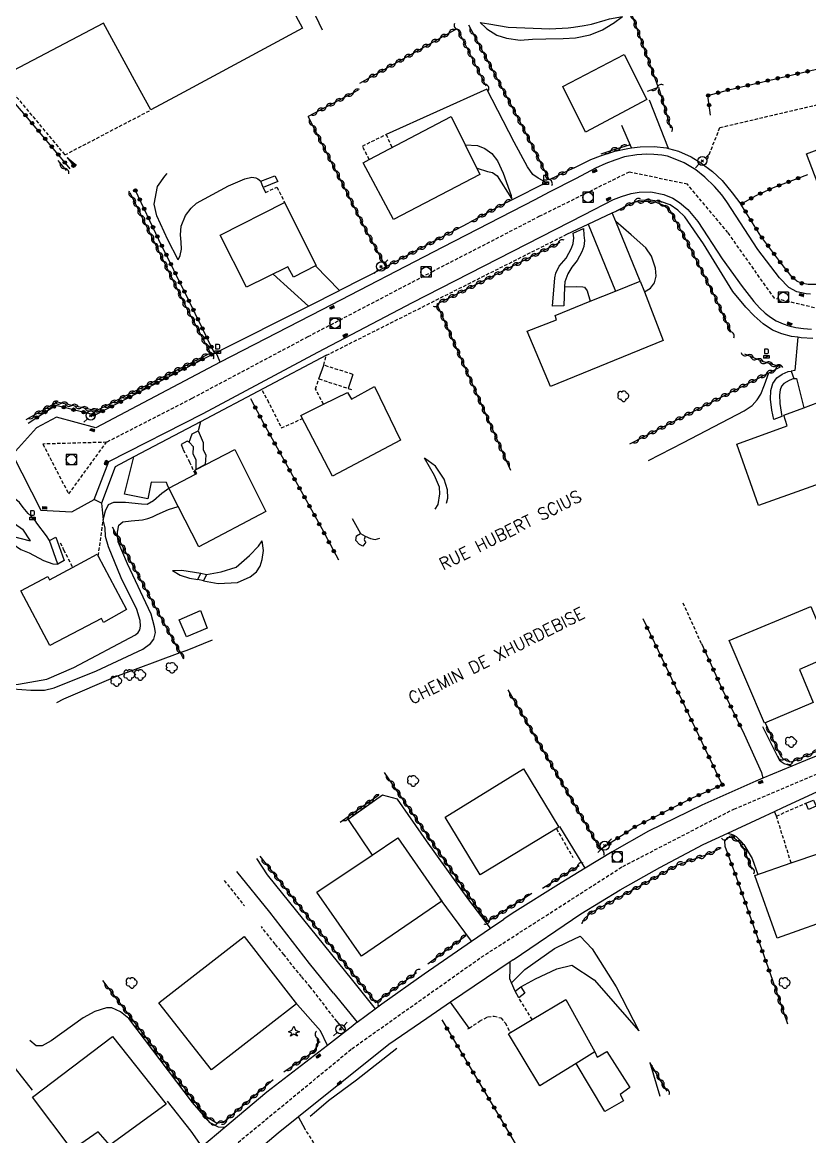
# Model space of a CAD drawing. Header units: millimetres. Extents: x 267000 to 268001, y 124012 to 125001.
# Drawn here: x 267738.6 to 267854.1, y 124495.3 to 124658.7 of the extents above; entities that cross this region are included whole.
import ezdxf
from ezdxf.enums import TextEntityAlignment as Align

# ---------------------------------------------------------------- set-up
doc = ezdxf.new("R2010")
doc.units = ezdxf.units.MM
doc.linetypes.add('DASHED', pattern=[0.75, 0.5, -0.25])
doc.layers.get('0').update_dxf_attribs({"linetype": 'CONTINUOUS'})
for name, color, linetype in [('W0001', 6, 'DASHED'), ('W0008', 7, 'CONTINUOUS'), ('W0014', 7, 'CONTINUOUS'), ('W0017', 7, 'CONTINUOUS'), ('W0101', 7, 'CONTINUOUS'), ('W0104', 1, 'CONTINUOUS'), ('W0105', 7, 'CONTINUOUS'), ('W0112', 1, 'DASHED'), ('W0211', 2, 'CONTINUOUS'), ('W0214', 2, 'CONTINUOUS'), ('W0300', 7, 'CONTINUOUS'), ('W0303', 7, 'CONTINUOUS'), ('W0310', 3, 'CONTINUOUS'), ('W0322', 7, 'CONTINUOUS'), ('W0323', 7, 'CONTINUOUS'), ('W0401', 7, 'CONTINUOUS'), ('W0420', 7, 'CONTINUOUS'), ('W0438', 7, 'CONTINUOUS'), ('W0473', 7, 'CONTINUOUS'), ('W0989', 7, 'CONTINUOUS')]:
    doc.layers.add(name, color=color, linetype=linetype)
doc.styles.get("Standard").update_dxf_attribs({"font": 'romans.shx', "width": 0.85})

# ---------------------------------------------------------------- blocks, each defined once
blk = doc.blocks.new('T300')
for p, q in [((-0.8, 0.51), (-0.86, 0.34)), ((-0.86, 0.34), (-0.86, 0.17)), ((-0.86, 0.17), (-0.74, 0.06)), ((-0.69, 0.63), (-0.8, 0.51)), ((-0.8, -0.06), (-0.74, 0.06)), ((-0.74, 0.06), (-0.69, 0.11)), ((-0.57, 0.69), (-0.69, 0.63)), ((-0.46, 0.69), (-0.57, 0.69)), ((-0.29, 0.63), (-0.46, 0.69)), ((-0.29, 0.63), (-0.17, 0.74)), ((-0.23, 0.57), (-0.29, 0.63)), ((-0.17, 0.74), (-0.06, 0.8)), ((-0.06, 0.8), (0.06, 0.8)), ((0.06, 0.8), (0.23, 0.74)), ((0.23, 0.74), (0.34, 0.63)), ((0.34, 0.63), (0.4, 0.51)), ((0.46, 0.46), (0.34, 0.46)), ((0.4, 0.51), (0.4, 0.46)), ((0.57, 0.4), (0.46, 0.46)), ((0.57, 0.4), (0.69, 0.29)), ((0.69, 0.29), (0.74, 0.17)), ((0.74, 0.06), (0.69, -0.17)), ((0.74, 0.17), (0.74, 0.06)), ((-0.8, -0.17), (-0.8, -0.06)), ((-0.8, -0.23), (-0.8, -0.17)), ((-0.74, -0.34), (-0.8, -0.23)), ((-0.69, -0.4), (-0.74, -0.34)), ((-0.51, -0.46), (-0.69, -0.4)), ((-0.4, -0.46), (-0.51, -0.46)), ((-0.4, -0.46), (-0.34, -0.46)), ((-0.34, -0.46), (-0.34, -0.4)), ((-0.34, -0.51), (-0.34, -0.46)), ((-0.29, -0.63), (-0.34, -0.51)), ((-0.17, -0.74), (-0.29, -0.63)), ((-0.06, -0.8), (-0.17, -0.74)), ((0.06, -0.8), (-0.06, -0.8)), ((0.17, -0.74), (0.06, -0.8)), ((0.23, -0.69), (0.17, -0.74)), ((0.29, -0.46), (0.23, -0.46)), ((0.29, -0.63), (0.23, -0.69)), ((0.46, -0.4), (0.29, -0.46)), ((0.34, -0.51), (0.29, -0.63)), ((0.34, -0.51), (0.34, -0.46)), ((0.57, -0.34), (0.46, -0.4)), ((0.63, -0.29), (0.57, -0.34)), ((0.69, -0.17), (0.63, -0.29))]:
    blk.add_line(p, q)
blk = doc.blocks.new('T303')
for p, q in [((-0.77, 0), (-0.28, 0.21)), ((-0.28, -0.21), (-0.77, 0)), ((-0.28, 0.21), (0, 0.83)), ((0, 0.83), (0.28, 0.21)), ((0.28, 0.21), (0.83, 0)), ((0.83, 0), (0.28, -0.21)), ((-0.49, -0.63), (-0.28, -0.21)), ((0, -0.35), (-0.49, -0.63)), ((0.56, -0.63), (0, -0.35)), ((0.28, -0.21), (0.56, -0.63))]:
    blk.add_line(p, q)
blk = doc.blocks.new('T438')
for p, q in [((-0.4, 0.2), (0.4, 0.2)), ((-0.4, -0.2), (-0.4, 0.2)), ((0.15, 1.1), (-0.3, 1.1)), ((-0.3, 1.1), (-0.3, 0.5)), ((-0.3, 0.5), (0.15, 0.5)), ((0.3, 0.65), (0.3, 0.95)), ((0.4, 0.2), (0.4, -0.2))]:
    blk.add_line(p, q)
at = {"flags": 128}
for points in [[(-0.4, -0.2), (0.4, 0.2)], [(0.4, -0.2), (-0.4, -0.2)]]:
    blk.add_lwpolyline(points, dxfattribs=at)
for centre, major_axis, start_param, end_param in [((0.15, 0.95), (0.106, -0.106), 0.785398, 2.356194), ((0.15, 0.65), (0.106, 0.106), 3.926991, 5.497787)]:
    blk.add_ellipse(centre, major_axis=major_axis, ratio=1, start_param=start_param, end_param=end_param)
blk = doc.blocks.new('T473')
for p, q in [((-0.166667, 0.166667), (0.166667, -0.166667)), ((-0.166667, -0.166667), (0.166667, 0.166667)), ((0.500001, 0.500001), (1.000002, 1.000002)), ((-1.000002, -1.000002), (-0.500001, -0.500001))]:
    blk.add_line(p, q)
blk.add_ellipse((0, 0), major_axis=(0.471405, 0.471405), ratio=1, start_param=5.4977871438, end_param=11.780972451)
blk = doc.blocks.new('T420')
for p, q in [((0.75, 0.75), (-0.75, 0.75)), ((-0.75, 0.75), (-0.75, -0.75)), ((0.75, 0.75), (0.75, -0.75)), ((0.75, -0.75), (-0.75, -0.75))]:
    blk.add_line(p, q)
blk.add_ellipse((0, 0), major_axis=(-0.53, 0.53), ratio=1, start_param=3.926991, end_param=10.210176)
blk = doc.blocks.new('T401')
for p, q in [((-0.3, 0.3), (0, 0.3)), ((-0.3, -0.25), (-0.3, 0.3)), ((-0.3, 0.15), (0, 0.15)), ((-0.3, 0), (0, 0)), ((0, 0.3), (0, -0.25)), ((-0.3, -0.15), (0, -0.15)), ((-0.3, -0.25), (-0.3, -0.3)), ((-0.3, -0.3), (0, -0.3)), ((0, -0.3), (0, -0.25))]:
    blk.add_line(p, q)
blk = doc.blocks.new('t322o')
at = {"color": 0, "linetype": 'Continuous'}
for radius in [0.25, 0.15]:
    blk.add_circle((0, 0), radius, dxfattribs=at)
blk = doc.blocks.new('t323o')
at = {"color": 0, "linetype": 'Continuous'}
for radius in [0.25, 0.15]:
    blk.add_circle((0, 0), radius, dxfattribs=at)
blk = doc.blocks.new('t310o')
at = {"color": 0, "linetype": 'Continuous'}
for centre, start, end in [((-0.5, 0.38), 216.8699, 323.1304), ((0.5, -0.37), 36.8699, 143.1303)]:
    blk.add_arc(centre, 0.625, start, end, dxfattribs=at)

msp = doc.modelspace()

# ---------------------------------------------------------------- linework, layer by layer
at = {"layer": 'W0001'}
for points in [[(267918.93, 124639.94), (267906.38, 124635.05), (267887.82, 124627.72), (267867.82, 124619.94), (267856.3, 124616.48), (267848.96, 124618.23), (267842.15, 124627.85), (267836.2, 124634.94), (267827.65, 124636.73), (267814.51, 124630.24), (267798.89, 124622.17), (267780.51, 124612.56), (267763.51, 124603.53), (267750.99, 124597.11)], [(267674.82, 124423.94), (267683.41, 124429.13), (267720.69, 124454.46), (267737.77, 124467.54), (267752.14, 124479.32), (267765.22, 124490.28), (267766.23, 124491.1), (267786.98, 124508.19), (267805.96, 124521.61), (267826.72, 124534.92), (267843.03, 124543.33), (267861.38, 124551.09), (267877.07, 124557.12), (267895.48, 124561.75), (267917.35, 124565.98), (267936.42, 124568.78)]]:
    msp.add_lwpolyline(points, dxfattribs=at)
msp.add_lwpolyline([(267745.44, 124589.54), (267750.99, 124597.11), (267741.64, 124596.85)], close=True, dxfattribs=at)
at = {"layer": 'W0008'}
for points in [[(267767.64, 124608.85), (267749.4, 124599.24), (267743.66, 124600.79), (267740.71, 124599.25), (267737.2, 124595.33), (267741.33, 124587.14), (267745.91, 124586.89), (267749.18, 124588.7)], [(267928.06, 124570.02), (267926.03, 124569.52), (267920.19, 124568.33), (267909.6, 124566.24), (267909.28, 124566.18), (267905.35, 124565.39), (267893.04, 124562.93), (267884.65, 124561.13), (267881.44, 124560.35), (267874.99, 124558.56), (267869.69, 124556.83), (267863.97, 124554.62), (267854.1, 124550.67), (267851.51, 124549.6), (267847.26, 124547.85), (267846.26, 124547.44), (267838.33, 124543.91), (267830.47, 124540.09), (267825.16, 124537.07), (267821.19, 124534.66), (267817.67, 124532.53), (267810.48, 124528.03), (267809.27, 124527.19)], [(267810.65, 124521.24), (267820.59, 124527.95), (267826.32, 124531.5), (267832.18, 124534.76), (267838.51, 124538.13), (267842.13, 124539.79), (267846.87, 124541.99), (267848.99, 124542.98)], [(267787.76, 124512.1), (267790.39, 124514.04), (267791.37, 124514.76), (267797.57, 124519.18), (267804.55, 124523.96), (267807.3, 124525.84), (267809.27, 124527.19)], [(267810.65, 124521.24), (267810.19, 124520.93), (267801.44, 124514.99), (267797.97, 124512.63), (267792.39, 124508.79), (267779.16, 124498.18), (267776.17, 124495.78), (267773.62, 124493.63), (267753.08, 124476.32), (267748.49, 124472.44), (267741.8, 124467.04), (267732.77, 124459.73), (267722.42, 124452.32), (267711.88, 124445.31), (267705.98, 124441.39), (267702.07, 124438.79), (267701.54, 124438.44), (267698.42, 124436.36), (267685.2, 124427.56), (267677.32, 124422.88)], [(267787.76, 124512.1), (267786.89, 124511.35), (267786.07, 124510.72), (267783.39, 124508.66), (267774.49, 124501.8), (267768.33, 124496.62), (267764.96, 124493.78), (267756.29, 124486.5), (267749.16, 124480.39), (267747.16, 124478.67), (267746.34, 124478), (267738.52, 124471.49), (267734.47, 124468.35), (267730.94, 124465.6), (267725.71, 124461.69), (267724.51, 124460.8), (267724.49, 124460.78)]]:
    msp.add_lwpolyline(points, dxfattribs=at)
at = {"layer": 'W0014'}
for points in [[(267819.59, 124637.35), (267822.03, 124638.57), (267823.44, 124639.12), (267825.57, 124639.79), (267827.47, 124640.21), (267828.02, 124640.29), (267829.27, 124640.44), (267831.31, 124640.48), (267833.12, 124640.28), (267833.41, 124640.2), (267834.91, 124639.79), (267836.73, 124638.96), (267838.16, 124638.1), (267839.86, 124636.81), (267841.3, 124635.49), (267842.75, 124633.7), (267844.06, 124632.01)], [(267854.25, 124618.81), (267853.62, 124618.87), (267852.27, 124619.17), (267851.07, 124619.81), (267849.73, 124621.2), (267846.53, 124625.39), (267842, 124632.38), (267841.26, 124633.39), (267840.19, 124634.62), (267838.78, 124635.98), (267837.45, 124637.08), (267835.75, 124638.07), (267834.16, 124638.72), (267833.27, 124639.04), (267832.45, 124639.23), (267831.29, 124639.31), (267830.27, 124639.34), (267828.76, 124639.25), (267826.98, 124638.94), (267825.54, 124638.46), (267824.22, 124637.99), (267822.72, 124637.31), (267819.87, 124635.8), (267815.92, 124633.78), (267813.84, 124632.67), (267800.32, 124625.72), (267782.57, 124616.51), (267767.64, 124608.85)], [(267809.75, 124632.34), (267810.45, 124632.68), (267815.48, 124635.2)], [(267749.18, 124588.7), (267751.33, 124594.29), (267765.15, 124601.35), (267781.98, 124610.32), (267795.86, 124617.6), (267821.01, 124630.48), (267825.37, 124632.73), (267826.52, 124633.14), (267827.96, 124633.58), (267829.14, 124633.76), (267830.85, 124633.81), (267832.74, 124633.46), (267834.06, 124632.92), (267835.02, 124632.27), (267836.25, 124631.23), (267837.73, 124629.48), (267841.31, 124624.01), (267844.21, 124619.95), (267845.96, 124617.74), (267846.77, 124616.84), (267847.6, 124616.06), (267848.37, 124615.45), (267849.23, 124614.9), (267850.26, 124614.46), (267851.09, 124614.18), (267852.11, 124613.93), (267853.23, 124613.79), (267854.39, 124613.71)], [(267854.58, 124612.33), (267852.9, 124612.43), (267852.38, 124612.5), (267851.48, 124612.61), (267850.06, 124613.01), (267848.7, 124613.55), (267847.33, 124614.48), (267846, 124615.64), (267844.76, 124616.9), (267842.88, 124619.2), (267838.54, 124626.2), (267835.84, 124630.17), (267834.8, 124631.14), (267833.67, 124631.94), (267832.38, 124632.35), (267830.76, 124632.61), (267829.12, 124632.58), (267828.61, 124632.37), (267827.65, 124631.97), (267825.73, 124631.01)], [(267818.52, 124627.61), (267821.65, 124629.09), (267825.16, 124630.74), (267825.73, 124631.01)], [(267802.18, 124628.24), (267804.12, 124629.28)], [(267767.64, 124608.85), (267767.07, 124610.26), (267780.6, 124617.08), (267785.17, 124619.38), (267785.22, 124619.4), (267791.97, 124622.83)], [(267783.24, 124609.86), (267764.78, 124600.12), (267755.01, 124594.97), (267752.28, 124593.53), (267750.23, 124588.18), (267749.18, 124588.7)], [(267848.99, 124542.98), (267850.22, 124543.54), (267855.21, 124545.84), (267861.87, 124548.72), (267868.53, 124551.46), (267874.58, 124553.9), (267880.01, 124555.94), (267884.52, 124557.4)], [(267849.26, 124542.3), (267848.99, 124542.98)]]:
    msp.add_lwpolyline(points, dxfattribs=at)
at = {"layer": 'W0017'}
for points in [[(267815.48, 124635.2), (267814.33, 124635.82), (267813.53, 124636.37), (267812.73, 124637.49), (267810.8, 124641.11), (267806.79, 124648.88), (267791.99, 124642.24)], [(267833.41, 124640.2), (267830.66, 124647.26)], [(267828.02, 124640.29), (267826.58, 124643.58)], [(267803.59, 124640.73), (267805.41, 124640.61), (267806.5, 124640.19), (267807.53, 124639.43), (267808.36, 124638.38), (267809.19, 124636.57), (267810.33, 124633.31), (267810.42, 124632.86), (267810.45, 124632.68)], [(267829.28, 124620.75), (267825.68, 124629.47), (267825.16, 124630.74)], [(267821.65, 124629.09), (267825.65, 124619.28)], [(267780.6, 124617.08), (267775.43, 124621.74)], [(267785.17, 124619.38), (267781.65, 124623)], [(267852.38, 124612.5), (267851.97, 124607.65), (267851.43, 124607.54)], [(267851.82, 124606.46), (267852.18, 124606.47), (267853.26, 124602.17)], [(267764.78, 124600.12), (267764.45, 124598.77)], [(267763.09, 124597.13), (267762.82, 124597.26), (267761.93, 124596.76), (267762.23, 124596.07)], [(267760.13, 124590.37), (267759.93, 124590.83), (267759.77, 124591.22), (267757.55, 124591.27), (267757.07, 124588.83), (267753.63, 124589.5), (267755.01, 124594.97)], [(267742.64, 124582.71), (267742.18, 124583.37), (267740.75, 124585.24), (267740.38, 124585.87), (267739.52, 124586.69), (267738.75, 124587.54), (267738.22, 124588.3), (267737.46, 124588.92), (267736.8, 124588.92), (267736.17, 124588.75), (267734.43, 124587.88), (267733.73, 124588.04)], [(267750.23, 124588.18), (267750.51, 124585.73)], [(267851.51, 124549.6), (267850.38, 124549.97), (267849.82, 124550.36), (267849.55, 124550.78), (267847.26, 124555.38)], [(267844.53, 124554.3), (267847.06, 124548.71), (267847.26, 124547.85)], [(267807.3, 124525.84), (267804.16, 124530.02), (267797.95, 124538.66), (267793.69, 124544.79), (267791.47, 124545.37), (267786.42, 124541.8), (267789.97, 124536.59)], [(267821.19, 124534.66), (267820.24, 124536.26), (267817.49, 124540.78)], [(267842.13, 124539.79), (267842.93, 124539.54), (267843.33, 124539.32), (267844.47, 124538.12), (267845.69, 124536.07), (267846.52, 124533.74)], [(267772.97, 124536.08), (267774.55, 124533.69), (267787.08, 124518.21), (267790.39, 124514.04)], [(267784.31, 124516.35), (267780.75, 124520.66), (267774.97, 124528.22), (267770.11, 124534.17)], [(267804.55, 124523.96), (267799.93, 124530.16)], [(267810.95, 124516.62), (267810.41, 124517.87), (267810.16, 124518.43), (267810.2, 124519.85), (267810.19, 124520.93)], [(267784.31, 124516.35), (267787.76, 124512.1)], [(267768.33, 124496.62), (267767.4, 124496.68), (267766.19, 124497.32), (267763.6, 124500.29), (267754.26, 124512.62), (267753.04, 124513.61), (267751.76, 124514.17), (267750.97, 124514.16), (267749.27, 124513.65), (267747.57, 124512.71), (267742.89, 124509.34), (267741.54, 124508.61), (267740.68, 124508.61), (267739.76, 124509.37)], [(267783.39, 124508.66), (267782.36, 124510.82), (267778.65, 124515.01)], [(267804.19, 124511.22), (267801.44, 124514.99)], [(267786.07, 124510.72), (267784.8, 124512.18)], [(267736.49, 124506.67), (267740.09, 124502.12)], [(267759.9, 124500.48), (267763.35, 124496.09), (267764.96, 124493.78)], [(267780.2, 124496.3), (267779.16, 124498.18)]]:
    msp.add_lwpolyline(points, dxfattribs=at)
at = {"layer": 'W0101'}
for points in [[(267821.27, 124642.59), (267817.93, 124649.3), (267826.93, 124653.97), (267830.27, 124647.35), (267821.27, 124642.59)], [(267793.1, 124629.77), (267788.66, 124638.1), (267789.53, 124638.56), (267801.53, 124644.9), (267803.59, 124640.73), (267805.74, 124636.38)], [(267858.36, 124627.07), (267853.67, 124639.42), (267858.51, 124641.21), (267859.47, 124638.6), (267862.46, 124639.7), (267864.01, 124640.27), (267866.05, 124641.02), (267869.54, 124631.14), (267858.36, 124627.07)], [(267771.54, 124619.85), (267767.67, 124627.46), (267777.12, 124632.29), (267781.73, 124623.04), (267781.65, 124623), (267778.44, 124621.34), (267777.57, 124622.85)], [(267816.13, 124605.27), (267812.69, 124613.4), (267817.02, 124615.06), (267816.78, 124615.68), (267821.96, 124617.78), (267825.65, 124619.28), (267829.28, 124620.75), (267829.9, 124619.16), (267832.66, 124612.03)], [(267784.12, 124592.13), (267779.49, 124601.04), (267782.8, 124602.68), (267786.34, 124604.43), (267786.91, 124603.45), (267790.28, 124605.3), (267794.11, 124597.43)], [(267846.61, 124587.85), (267843.46, 124596.84), (267850.85, 124599.5), (267850.36, 124601.1), (267853.26, 124602.17), (267857.39, 124603.7), (267857.4, 124603.68), (267857.86, 124602.41), (267861.29, 124593.07)], [(267764.54, 124581.78), (267761.5, 124587.7), (267760.13, 124590.37), (267764.03, 124592.41), (267764.23, 124592.51), (267763.96, 124593.04), (267764.12, 124593.12), (267769.79, 124596.06), (267774.36, 124586.96)], [(267742.68, 124567.29), (267738.42, 124575.32), (267742.38, 124577.44), (267742.62, 124576.95), (267746, 124578.76), (267749.63, 124580.71), (267749.78, 124580.43), (267753.93, 124572.58), (267750.55, 124570.7), (267750.25, 124571.26)], [(267847.52, 124555.9), (267842.34, 124568.02), (267854.29, 124573.03), (267857.32, 124565.85), (267852.65, 124563.79), (267854.67, 124558.96), (267847.52, 124555.9)], [(267805.78, 124533.7), (267800.65, 124542.15), (267812.14, 124549.22), (267817.33, 124540.69)], [(267788.38, 124521.78), (267781.86, 124531.12), (267789.97, 124536.59), (267793.7, 124539.11), (267799.93, 124530.16), (267800.16, 124529.84)], [(267849.38, 124524.39), (267846.09, 124533.58), (267851.42, 124535.42), (267855.64, 124536.87), (267858.7, 124527.71)], [(267766.38, 124505.08), (267758.67, 124514.91), (267771.16, 124524.62), (267778.65, 124515.01), (267778.84, 124514.76)], [(267814.55, 124502.73), (267809.95, 124510.37), (267810.23, 124510.55), (267813.43, 124512.45), (267818.35, 124515.38), (267822.63, 124507.73), (267819.9, 124506.04)], [(267745.95, 124493.36), (267740.12, 124501.09), (267751.89, 124510), (267759.72, 124500.08), (267751.5, 124494.04), (267749.77, 124496.02)]]:
    msp.add_lwpolyline(points, close=True, dxfattribs=at)
at = {"layer": 'W0104'}
for points in [[(267750.53, 124658.55), (267735.38, 124650.61), (267735.14, 124650.49), (267718.65, 124669.81), (267720.77, 124671)], [(267772.64, 124671), (267779.76, 124657.81), (267761.7, 124648.12)], [(267755.39, 124649.69), (267750.53, 124658.55)], [(267750.53, 124658.55), (267750.53, 124658.55)], [(267761.7, 124648.12), (267757.49, 124645.84), (267755.39, 124649.69)], [(267755.39, 124649.69), (267755.39, 124649.69)], [(267761.7, 124648.12), (267761.7, 124648.12)], [(267822.63, 124507.73), (267822.97, 124506.97), (267824.37, 124507.76), (267827.78, 124502.48), (267826.32, 124501.49), (267826.85, 124500.54), (267824.11, 124498.96), (267819.9, 124506.04)]]:
    msp.add_lwpolyline(points, dxfattribs=at)
msp.add_lwpolyline([(267762.7, 124568.59), (267761.63, 124571.06), (267764.76, 124572.43), (267765.76, 124569.86), (267762.7, 124568.59)], close=True, dxfattribs=at)
at = {"layer": 'W0105'}
for points in [[(267773.97, 124634.46), (267773.61, 124635.38), (267775.68, 124636.18), (267776.11, 124635.36)], [(267816.42, 124617.06), (267816.76, 124621.22), (267816.92, 124621.91), (267817.41, 124622.91), (267818.43, 124624.1), (267819.18, 124625.56), (267819.44, 124626.25), (267819.53, 124627.11), (267819.46, 124627.78), (267820.98, 124628.44), (267821.02, 124627.48), (267821.09, 124626.72), (267820.99, 124625.8), (267820.7, 124625.04), (267820.01, 124623.78), (267819.26, 124622.79), (267818.64, 124621.82), (267818.21, 124620.63), (267818.18, 124619.88), (267818.07, 124617.13)], [(267848.86, 124600.45), (267848.57, 124601.83), (267848.38, 124603.41), (267848.46, 124604.72), (267848.74, 124605.75), (267849.31, 124606.55), (267850.09, 124607.09), (267850.98, 124607.5), (267851.43, 124607.54), (267851.82, 124606.46), (267851.13, 124606.18), (267850.35, 124605.74), (267849.99, 124605.34), (267849.81, 124604.78), (267849.69, 124604.09), (267849.74, 124602.8), (267850.04, 124600.87)], [(267764.12, 124593.12), (267764.15, 124594.48), (267763.71, 124595.43), (267763.74, 124596.46), (267763.09, 124597.13), (267763.53, 124598.37), (267764.45, 124598.77), (267765.16, 124597.09), (267765.16, 124596.07), (267765.56, 124595.21), (267765.47, 124593.86)], [(267743.85, 124579.25), (267742.64, 124582.71), (267743.53, 124583.18), (267744.8, 124579.75)], [(267788.61, 124581.87), (267788.08, 124582.1), (267787.55, 124582.69), (267787.64, 124583.39), (267788.24, 124583.75), (267788.93, 124583.36), (267788.77, 124582.86), (267788.87, 124582.6), (267789.04, 124582.44)], [(267765.2, 124576.79), (267764.37, 124576.99), (267764.83, 124577.91), (267765.65, 124577.72)], [(267853.95, 124543.27), (267853.57, 124544.18), (267854.68, 124544.63), (267855.09, 124543.75)], [(267811.45, 124515.66), (267810.95, 124516.62), (267811.78, 124517.24), (267812.37, 124516.32)]]:
    msp.add_lwpolyline(points, close=True, dxfattribs=at)
for points in [[(267819.43, 124627.77), (267819.46, 124627.78)], [(267782.15, 124606.42), (267782.86, 124608.41)], [(267787.12, 124607.07), (267786.44, 124604.99)]]:
    msp.add_lwpolyline(points, dxfattribs=at)
at = {"layer": 'W0112'}
for points in [[(267839.13, 124638.61), (267840.96, 124643.25), (267862.29, 124648.27), (267862.91, 124648.41), (267874.02, 124651.03), (267875.54, 124647.07), (267876.26, 124647.25)], [(267735.38, 124650.61), (267744.88, 124639.24), (267757.49, 124645.84)], [(267789.53, 124638.56), (267788.53, 124640.54), (267791.99, 124642.24), (267792.86, 124640.36)], [(267774.31, 124633.73), (267775.99, 124634.53), (267777.12, 124632.29)], [(267787.12, 124607.07), (267782.86, 124608.41), (267783.24, 124609.86), (267818.52, 124627.61)], [(267781.64, 124604.93), (267782.15, 124606.42), (267786.44, 124604.99), (267787.14, 124604.76)], [(267773.8, 124604.71), (267774.58, 124603.31), (267775.28, 124601.96), (267775.95, 124600.62), (267776.65, 124599.21), (267779.65, 124600.55)], [(267782.8, 124602.68), (267781.64, 124604.93)], [(267764.04, 124592.38), (267764.03, 124592.41), (267763.23, 124594.16), (267762.23, 124596.07)], [(267749.78, 124580.43), (267750.51, 124585.73)], [(267744.2, 124582.38), (267744.7, 124581.36), (267746, 124578.76)], [(267838.25, 124567.58), (267835.5, 124573.71)], [(267851.42, 124535.42), (267849.26, 124542.3), (267853.57, 124544.18)], [(267816.99, 124540.44), (267819.4, 124536.24)], [(267768.25, 124532.86), (267771.21, 124529.15)], [(267784.8, 124512.18), (267780.91, 124517.21), (267779.61, 124518.76), (267778.19, 124520.47), (267777.05, 124521.95), (267775.73, 124523.53), (267773.7, 124526.09)], [(267813.43, 124512.45), (267811.45, 124515.66)], [(267804.01, 124511.1), (267804.19, 124511.22), (267805.72, 124512.21), (267806.9, 124512.87), (267807.83, 124512.98), (267808.83, 124512.71), (267809.48, 124511.98), (267810.23, 124510.55)], [(267786.93, 124485.48), (267783.01, 124491.84), (267780.2, 124496.3)]]:
    msp.add_lwpolyline(points, dxfattribs=at)
at = {"layer": 'W0211'}
for points in [[(267805.79, 124658.65), (267806.62, 124657.88), (267806.76, 124657.75), (267808.25, 124656.79), (267809.64, 124656.35), (267811.65, 124656.09), (267813.49, 124656.22), (267815.43, 124656.29), (267817.97, 124656.3), (267819.78, 124656.39), (267821.94, 124656.86), (267823.74, 124657.58), (267825.27, 124658.5), (267825.36, 124658.57), (267826.66, 124659.54)], [(267805.34, 124637.32), (267806.86, 124636.8), (267807.62, 124636.67), (267808.28, 124636.18), (267810.42, 124632.86)], [(267761.52, 124623.85), (267761.78, 124624.48), (267762.01, 124625.41), (267761.93, 124626.47), (267761.83, 124627.55), (267761.95, 124628.78), (267762.57, 124630.37), (267763.39, 124631.46), (267764.18, 124632.19), (267768.89, 124634.73), (267771.26, 124635.73), (267772.32, 124635.97), (267772.88, 124635.87), (267773.21, 124635.74), (267773.61, 124635.38)], [(267773.97, 124634.46), (267774.31, 124633.73)], [(267829.9, 124619.16), (267830.78, 124619.73), (267831.38, 124620.49), (267831.6, 124621.45), (267831.5, 124622.63), (267830.92, 124624.41), (267830.09, 124625.6), (267827.97, 124627.54), (267825.68, 124629.47)], [(267818.18, 124619.88), (267819.9, 124619.95), (267820.86, 124619.89), (267821.09, 124619.83), (267821.52, 124619.3), (267821.96, 124617.78)], [(267830.5, 124594.42), (267835.62, 124597.07), (267844.51, 124601.74), (267845.69, 124602.48), (267846.45, 124603.31), (267846.97, 124604.17), (267847.49, 124605.52), (267848.17, 124607.31)], [(267800.88, 124588.16), (267801.05, 124588.91), (267801.01, 124590.16), (267800.51, 124591.68), (267799.24, 124593.59), (267797.65, 124594.76)], [(267737.25, 124560.98), (267739.89, 124560.77), (267741.9, 124560.78), (267743.32, 124561.12), (267749.52, 124563.59), (267756.33, 124566.77), (267757.42, 124567.6), (267757.91, 124568.26), (267758.17, 124569.22), (267758.03, 124570.04), (267757.53, 124571.92), (267754.09, 124579.3), (267752.72, 124582.5), (267752.67, 124583.12), (267752.61, 124583.92), (267752.8, 124584.97), (267753.39, 124585.44), (267754.61, 124585.61), (267756.26, 124585.72), (267757.05, 124585.92), (267757.75, 124586.16), (267758.41, 124586.52), (267760.09, 124587.26), (267761.5, 124587.7)], [(267733.34, 124586.75), (267734.43, 124586.69), (267735.46, 124586.5), (267736.55, 124585.88), (267737.51, 124585.19), (267738.64, 124584.37), (267739.8, 124582.66)], [(267720.38, 124577.7), (267720.35, 124576.88), (267720.49, 124576.31), (267721.25, 124575.62), (267722.94, 124575.11), (267724.66, 124575.05), (267727.83, 124575.4), (267729.28, 124575.87), (267730.46, 124576.63), (267731.05, 124577.53), (267731.73, 124578.88), (267732.52, 124580.14), (267734.53, 124581.77), (267735.35, 124582.3), (267736.47, 124582.37), (267736.6, 124582.38), (267737.3, 124582.15), (267738.42, 124581.4), (267739.65, 124580.88), (267741.73, 124579.76), (267743.12, 124579.28), (267743.85, 124579.25)], [(267765.2, 124576.79), (267767.38, 124576.41), (267770.22, 124576.55), (267772.06, 124577.39), (267773.01, 124578.12), (267773.54, 124578.92), (267773.83, 124579.91), (267774.02, 124581.23), (267773.81, 124582.68)], [(267760.66, 124578.32), (267761.79, 124577.6), (267763.15, 124577.18), (267764.37, 124576.99)], [(267811.78, 124517.24), (267813.93, 124518.43), (267817.05, 124519.89), (267819.23, 124520.43), (267822.53, 124518.29), (267829.08, 124510.82)], [(267780.88, 124498.3), (267781.8, 124499.09), (267783.57, 124500.6), (267787.68, 124503.62), (267793.56, 124508.29)]]:
    msp.add_lwpolyline(points, dxfattribs=at)
at = {"layer": 'W0214'}
for points in [[(267782.67, 124657.52), (267778.74, 124665.79), (267776.28, 124671)], [(267805.79, 124658.65), (267807.05, 124658.45), (267809.91, 124658), (267816, 124657.71), (267818.7, 124657.86), (267819.48, 124657.98), (267821.06, 124658.24), (267822.11, 124658.41), (267824.12, 124658.99), (267824.79, 124659.18), (267826.66, 124659.54)], [(267745.23, 124638.86), (267746.39, 124637.89), (267746.57, 124637.72)], [(267761.52, 124623.85), (267759.98, 124626.79), (267758.35, 124630.31), (267757.97, 124632.02), (267758.49, 124634.6), (267759.54, 124636.13), (267759.87, 124636.54)], [(267799.21, 124587.28), (267799.64, 124588.01), (267799.89, 124589.56), (267799.85, 124590.55), (267799.12, 124592.26), (267797.65, 124594.76)], [(267750.51, 124585.73), (267750.83, 124587.08), (267751.29, 124588.01), (267752.04, 124588.31), (267753.76, 124588.32), (267756.14, 124588.07), (267756.97, 124588.04), (267757.89, 124588.57), (267759.1, 124589.64), (267760.13, 124590.37)], [(267735.03, 124561.47), (267738.1, 124561.65), (267742.22, 124562.36), (267746.18, 124564.1), (267755.26, 124568.87), (267755.63, 124569.21), (267755.89, 124569.6), (267755.95, 124570.16), (267755.91, 124570.99), (267755.44, 124572.57), (267753.14, 124577.25), (267751.3, 124581.76), (267750.83, 124583.28), (267750.79, 124584.53), (267750.51, 124585.73)], [(267787.04, 124585.93), (267788.24, 124583.75)], [(267720.38, 124577.7), (267721.54, 124576.78), (267722.6, 124576.39), (267724.35, 124576.3), (267725.71, 124576.34), (267726.79, 124576.55), (267727.95, 124576.95), (267728.94, 124577.45), (267729.59, 124578.25), (267730.15, 124579.11), (267732.15, 124581.26), (267734.88, 124583.1), (267735.76, 124583.23), (267736.93, 124583.4), (267739.8, 124582.66)], [(267765.65, 124577.72), (267767.8, 124578.09), (267770.01, 124578.8), (267771.98, 124580.49), (267773.29, 124581.89), (267773.81, 124582.68)], [(267788.93, 124583.36), (267789.69, 124583), (267790.42, 124582.87), (267791.08, 124583.03)], [(267760.66, 124578.32), (267762.02, 124578.36), (267764.83, 124577.91)], [(267743.7, 124558.93), (267744.75, 124559.49), (267752.36, 124562.77), (267761.78, 124566.26), (267762.84, 124566.65), (267766.53, 124568.14)], [(267810.41, 124517.87), (267812.37, 124519.82), (267816.69, 124522.89), (267818.63, 124523.82), (267820.48, 124524.71), (267822.23, 124522.84), (267825.74, 124517.25), (267829.08, 124510.82)], [(267830.71, 124506.19), (267832.14, 124501.25)]]:
    msp.add_lwpolyline(points, dxfattribs=at)
at = {"layer": 'W0310'}
for points in [[(267825.4, 124667.11), (267831.86, 124649.29)], [(267788.16, 124649.76), (267802.41, 124657.76), (267806.65, 124649.39)], [(267819.59, 124637.35), (267815.9, 124635.61), (267812.29, 124642.85), (267804.12, 124658.26)], [(267830.36, 124648.61), (267831.96, 124649.2), (267833.74, 124643.21)], [(267787.9, 124648.73), (267780.55, 124644.89)], [(267802.18, 124628.24), (267791.97, 124622.83), (267789.03, 124628.26), (267785.43, 124635.41), (267780.55, 124644.89)], [(267823.54, 124639.38), (267825.44, 124640.03), (267827.73, 124640.7)], [(267743.84, 124638.41), (267745.05, 124636.94)], [(267754.4, 124633.72), (267757.61, 124627.29), (267762.61, 124616.98), (267766.22, 124610.2), (267749.49, 124601.72), (267743.74, 124603.01), (267739.13, 124600.38)], [(267809.75, 124632.34), (267804.12, 124629.28)], [(267825.73, 124631.01), (267828.42, 124632.36), (267828.61, 124632.37), (267830.13, 124632.47), (267831.45, 124632.36), (267832.77, 124631.81), (267833.6, 124631.13), (267836.09, 124626.64), (267840.02, 124618.84), (267842.58, 124613.3)], [(267817.5, 124626.41), (267799.44, 124617.37), (267810.23, 124593.04)], [(267827.75, 124596.86), (267848.17, 124607.31), (267849.86, 124608.17), (267847.22, 124608.94), (267844.64, 124610.03)], [(267751.81, 124584.71), (267752.67, 124583.12), (267754.22, 124580.23), (267761.12, 124567.46), (267761.78, 124566.26), (267762.25, 124565.42)], [(267823.46, 124537.43), (267809.9, 124560.81)], [(267859.92, 124553.75), (267851.42, 124550.22), (267850.83, 124550.34), (267850.3, 124550.62), (267849.9, 124551.08), (267847.64, 124555.94)], [(267813.39, 124530.93), (267806.81, 124526.8), (267799.86, 124536.87), (267791.78, 124548.68)], [(267790.93, 124545.37), (267785.27, 124541.38)], [(267845.68, 124534.49), (267844.44, 124537.62), (267843.9, 124538.4), (267842.9, 124539.14), (267842.02, 124539.1), (267841.66, 124538.6), (267841.71, 124537.87)], [(267773.47, 124536.42), (267790.47, 124514.96), (267796.45, 124519.38)], [(267840.96, 124537.5), (267838.77, 124536.54), (267834.71, 124535.12), (267829.47, 124532.16), (267822.04, 124528.09), (267821.13, 124527.28), (267820.72, 124526.58), (267820.72, 124526.48)], [(267814.94, 124531.73), (267820.34, 124535.06)], [(267798.13, 124520.61), (267803.72, 124524.77)], [(267775.43, 124503.61), (267768.14, 124497.36), (267767.14, 124497.28), (267765.71, 124498.13), (267750.44, 124518.18)], [(267848.66, 124518.25), (267850.87, 124511.84)], [(267781.87, 124509.85), (267781.95, 124508.64), (267781.24, 124507.64), (267776.99, 124504.76)], [(267833.22, 124501.98), (267830.71, 124506.19)]]:
    msp.add_lwpolyline(points, dxfattribs=at)
at = {"layer": 'W0322'}
msp.add_lwpolyline([(267745.23, 124638.86), (267746.23, 124637.53)], dxfattribs=at)
at = {"layer": 'W0323'}
for points in [[(267839.59, 124645.07), (267839.18, 124647.95), (267842.26, 124648.8), (267854.12, 124651.57), (267861.06, 124653.23)], [(267745.65, 124637.22), (267745.45, 124637.47), (267739.17, 124645), (267735.15, 124649.57)], [(267864.93, 124623.34), (267858.32, 124620.92), (267856.72, 124620.53), (267855.08, 124620.24), (267853.93, 124620.22), (267852.9, 124620.43), (267852.27, 124620.75), (267851.57, 124621.33), (267849.89, 124623.41), (267846.99, 124627.34), (267844.06, 124632.01), (267846.31, 124633.3), (267848.85, 124634.47), (267853.85, 124636.36)], [(267739.51, 124599.93), (267743.56, 124602.53), (267749.34, 124601.11), (267766.83, 124610.18), (267763.05, 124617.92), (267758.68, 124626.81), (267755.18, 124634.12)], [(267772.12, 124603.54), (267774.05, 124599.82), (267777.48, 124593.66), (267782.55, 124584.48), (267785, 124579.85)], [(267829.64, 124571.25), (267831.9, 124566.56), (267841.32, 124546.89)], [(267838.25, 124567.58), (267841.32, 124560.92), (267844.53, 124554.3)], [(267823.46, 124537.43), (267828.48, 124540.71), (267837.03, 124545.01), (267841.32, 124546.89)], [(267841.71, 124537.87), (267843.36, 124533.39), (267848.66, 124518.25)], [(267800.16, 124512.44), (267808.36, 124498.7), (267814.02, 124489.06)]]:
    msp.add_lwpolyline(points, dxfattribs=at)

# ---------------------------------------------------------------- block references
at = {"layer": 'W0300', "rotation": 359.9999899820874}
for p in [(267826.84, 124603.86), (267760.61, 124564.04), (267752.46, 124562.08), (267754.37, 124562.98), (267755.96, 124562.99), (267851.44, 124553.15), (267796, 124547.44), (267754.72, 124517.83), (267850.51, 124517.82)]:
    msp.add_blockref('T300', p, dxfattribs=at)
at = {"layer": 'W0303', "rotation": 359.9999899820874}
msp.add_blockref('T303', (267778.45, 124510.68), dxfattribs=at)
at = {"layer": 'W0310'}
for p, rotation in [((267828.28, 124659.16), 289.9376574643574), ((267801.23, 124657.1), 29.31097229182949), ((267802.48, 124657.62), 296.8793344377578), ((267804.82, 124656.94), 117.9418482783659), ((267828.79, 124657.75), 289.9376574643574), ((267829.3, 124656.34), 289.9376574643574), ((267798.62, 124655.63), 29.31097229182949), ((267799.93, 124656.36), 29.31097229182949), ((267803.16, 124656.28), 296.8793344377578), ((267803.83, 124654.94), 296.8793344377578), ((267805.53, 124655.61), 117.9418482783659), ((267829.82, 124654.93), 289.9376574643574), ((267794.69, 124653.43), 29.31097229182949), ((267796, 124654.16), 29.31097229182949), ((267797.31, 124654.9), 29.31097229182949), ((267804.51, 124653.61), 296.8793344377578), ((267806.23, 124654.29), 117.9418482783659), ((267830.33, 124653.52), 289.9376574643574), ((267792.08, 124651.96), 29.31097229182949), ((267793.39, 124652.69), 29.31097229182949), ((267805.19, 124652.27), 296.8793344377578), ((267806.93, 124652.96), 117.9418482783659), ((267807.64, 124651.64), 117.9418482783659), ((267830.84, 124652.11), 289.9376574643574), ((267789.46, 124650.49), 29.31097229182949), ((267790.77, 124651.22), 29.31097229182949), ((267805.87, 124650.93), 296.8793344377578), ((267808.34, 124650.31), 117.9418482783659), ((267831.35, 124650.7), 289.9376574643574), ((267806.55, 124649.59), 296.8793344377578), ((267809.04, 124648.99), 117.9418482783659), ((267831.77, 124649.12), 20.12369177816936), ((267784.54, 124646.98), 207.5887992064487), ((267785.87, 124647.67), 207.5887992064487), ((267787.2, 124648.37), 207.5887992064487), ((267809.74, 124647.66), 117.9418482783659), ((267832.33, 124647.95), 286.5701366043169), ((267832.76, 124646.52), 286.5701366043169), ((267781.88, 124645.59), 207.5887992064487), ((267783.21, 124646.28), 207.5887992064487), ((267810.45, 124646.33), 117.9418482783659), ((267811.15, 124645.01), 117.9418482783659), ((267833.19, 124645.08), 286.5701366043169), ((267781.24, 124643.56), 117.1948082552092), ((267811.85, 124643.68), 117.9418482783659), ((267833.61, 124643.64), 286.5701366043169), ((267781.93, 124642.22), 117.1948082552092), ((267812.54, 124642.35), 116.4573822325766), ((267782.61, 124640.89), 117.1948082552092), ((267813.21, 124641.01), 116.4573822325766), ((267783.3, 124639.56), 117.1948082552092), ((267813.88, 124639.67), 116.4573822325766), ((267824.96, 124639.87), 19.12979190653605), ((267826.39, 124640.31), 16.17953758942394), ((267744.8, 124637.25), 309.4051281423165), ((267783.98, 124638.22), 117.1948082552092), ((267784.67, 124636.89), 117.1948082552092), ((267814.55, 124638.32), 116.4573822325766), ((267815.22, 124636.98), 116.4573822325766), ((267785.35, 124635.55), 117.1948082552092), ((267815.88, 124635.64), 116.4573822325766), ((267817.23, 124636.24), 205.2138379247847), ((267818.58, 124636.87), 205.2138379247847), ((267786.03, 124634.21), 116.7699410615883), ((267754.75, 124633.02), 296.5265671152933), ((267786.7, 124632.88), 116.7699410615883), ((267809.39, 124632.14), 208.4727382687809), ((267828.42, 124632.36), 26.5991710356719), ((267755.42, 124631.68), 296.5265671152933), ((267756.09, 124630.33), 296.5265671152933), ((267787.38, 124631.54), 116.7699410615883), ((267788.06, 124630.2), 116.7699410615883), ((267806.75, 124630.71), 208.4727382687809), ((267808.07, 124631.43), 208.4727382687809), ((267827.08, 124631.68), 26.5991710356719), ((267829.91, 124632.46), 3.879160889456764), ((267831.41, 124632.36), 354.883972493145), ((267832.79, 124631.79), 320.5831694527988), ((267833.82, 124630.73), 298.9645181763642), ((267756.76, 124628.99), 296.5265671152933), ((267788.73, 124628.86), 116.7699410615883), ((267805.44, 124630), 208.4727382687809), ((267834.55, 124629.42), 298.9645181763642), ((267757.43, 124627.65), 296.5265671152933), ((267789.43, 124627.53), 118.3749258321795), ((267800.51, 124627.35), 207.8859361467896), ((267801.83, 124628.05), 207.8859361467896), ((267835.27, 124628.11), 298.9645181763642), ((267758.08, 124626.3), 295.9143465090556), ((267790.14, 124626.21), 118.3749258321795), ((267797.85, 124625.95), 207.8859361467896), ((267799.18, 124626.65), 207.8859361467896), ((267815.88, 124625.61), 206.6107324745555), ((267817.22, 124626.28), 206.6107324745555), ((267836, 124626.8), 298.9645181763642), ((267836.68, 124625.46), 296.7645543396926), ((267758.74, 124624.95), 295.9143465090556), ((267790.85, 124624.89), 118.3749258321795), ((267795.2, 124624.55), 207.8859361467896), ((267796.53, 124625.25), 207.8859361467896), ((267813.2, 124624.26), 206.6107324745555), ((267814.54, 124624.94), 206.6107324745555), ((267837.36, 124624.12), 296.7645543396926), ((267759.4, 124623.6), 295.9143465090556), ((267760.05, 124622.26), 295.9143465090556), ((267791.57, 124623.57), 118.3749258321795), ((267792.55, 124623.14), 207.8859361467896), ((267793.88, 124623.84), 207.8859361467896), ((267810.52, 124622.92), 206.6107324745555), ((267811.86, 124623.59), 206.6107324745555), ((267838.03, 124622.78), 296.7645543396926), ((267760.71, 124620.91), 295.9143465090556), ((267806.5, 124620.9), 206.6107324745555), ((267807.84, 124621.58), 206.6107324745555), ((267809.18, 124622.25), 206.6107324745555), ((267838.71, 124621.44), 296.7645543396926), ((267761.36, 124619.56), 295.9143465090556), ((267803.81, 124619.56), 206.6107324745555), ((267805.15, 124620.23), 206.6107324745555), ((267839.38, 124620.1), 296.7645543396926), ((267840.06, 124618.76), 294.8053076298029), ((267762.02, 124618.21), 295.9143465090556), ((267799.79, 124617.54), 206.6107324745555), ((267801.13, 124618.22), 206.6107324745555), ((267802.47, 124618.89), 206.6107324745555), ((267840.69, 124617.4), 294.8053076298029), ((267762.68, 124616.86), 297.9798861809797), ((267763.38, 124615.54), 297.9798861809797), ((267799.89, 124616.35), 293.9056181601179), ((267841.32, 124616.04), 294.8053076298029), ((267764.09, 124614.21), 297.9798861809797), ((267800.5, 124614.98), 293.9056181601179), ((267841.95, 124614.68), 294.8053076298029), ((267764.79, 124612.89), 297.9798861809797), ((267801.11, 124613.61), 293.9056181601179), ((267801.72, 124612.24), 293.9056181601179), ((267842.57, 124613.32), 294.8053076298029), ((267765.49, 124611.56), 297.9798861809797), ((267802.32, 124610.87), 293.9056181601179), ((267764.92, 124609.54), 206.8806782771011), ((267766.2, 124610.24), 297.9798861809797), ((267802.93, 124609.5), 293.9056181601179), ((267845, 124609.88), 157.0215496234024), ((267762.24, 124608.18), 206.8806782771011), ((267763.58, 124608.86), 206.8806782771011), ((267803.54, 124608.13), 293.9056181601179), ((267846.38, 124609.29), 157.0215496234024), ((267847.78, 124608.77), 163.8914746979276), ((267849.11, 124607.79), 27.11998940129255), ((267849.22, 124608.36), 163.8914746979276), ((267758.23, 124606.15), 206.8806782771011), ((267759.57, 124606.83), 206.8806782771011), ((267760.9, 124607.51), 206.8806782771011), ((267804.15, 124606.76), 293.9056181601179), ((267846.44, 124606.42), 27.09537692248992), ((267847.78, 124607.11), 27.09537692248992), ((267755.55, 124604.79), 206.8806782771011), ((267756.89, 124605.47), 206.8806782771011), ((267804.75, 124605.38), 293.9056181601179), ((267842.43, 124604.37), 27.09537692248992), ((267843.77, 124605.06), 27.09537692248992), ((267845.11, 124605.74), 27.09537692248992), ((267751.54, 124602.76), 206.8806782771011), ((267752.88, 124603.44), 206.8806782771011), ((267754.21, 124604.11), 206.8806782771011), ((267805.36, 124604.01), 293.9056181601179), ((267805.97, 124602.64), 293.9056181601179), ((267839.76, 124603.01), 27.09537692248992), ((267841.1, 124603.69), 27.09537692248992), ((267740.43, 124601.12), 209.7622858465952), ((267741.73, 124601.87), 209.7622858465952), ((267743.04, 124602.61), 209.7622858465952), ((267744.41, 124602.86), 167.3499594516219), ((267745.88, 124602.53), 167.3499594516219), ((267747.34, 124602.2), 167.3499594516219), ((267748.8, 124601.87), 167.3499594516219), ((267750.2, 124602.08), 206.8806782771011), ((267806.58, 124601.27), 293.9056181601179), ((267837.09, 124601.64), 27.09537692248992), ((267838.43, 124602.33), 27.09537692248992), ((267807.19, 124599.9), 293.9056181601179), ((267833.09, 124599.59), 27.09537692248992), ((267834.42, 124600.28), 27.09537692248992), ((267835.76, 124600.96), 27.09537692248992), ((267807.79, 124598.53), 293.9056181601179), ((267830.42, 124598.23), 27.09537692248992), ((267831.75, 124598.91), 27.09537692248992), ((267808.4, 124597.16), 293.9056181601179), ((267829.08, 124597.54), 27.09537692248992), ((267809.01, 124595.78), 293.9056181601179), ((267809.62, 124594.41), 293.9056181601179), ((267752.52, 124583.39), 298.1955551046234), ((267753.23, 124582.07), 298.2094544421643), ((267753.94, 124580.74), 298.2094544421643), ((267754.65, 124579.42), 298.3865458308456), ((267755.37, 124578.1), 298.3865458308456), ((267756.08, 124576.78), 298.3865458308456), ((267756.79, 124575.46), 298.3865458308456), ((267757.5, 124574.14), 298.3865458308456), ((267758.22, 124572.82), 298.3865458308456), ((267758.93, 124571.5), 298.3865458308456), ((267759.64, 124570.19), 298.3865458308456), ((267760.36, 124568.87), 298.3865458308456), ((267761.07, 124567.55), 298.3865458308456), ((267761.8, 124566.23), 299.0546040974873), ((267810.65, 124559.52), 120.0992688656944), ((267811.41, 124558.22), 120.0992688656944), ((267812.16, 124556.92), 120.0992688656944), ((267812.91, 124555.62), 120.0992688656944), ((267813.66, 124554.33), 120.0992688656944), ((267848.27, 124554.58), 114.9013063460764), ((267814.42, 124553.03), 120.0992688656944), ((267848.9, 124553.22), 114.9013063460764), ((267849.54, 124551.86), 114.9013063460764), ((267815.17, 124551.73), 120.0992688656944), ((267815.92, 124550.43), 120.0992688656944), ((267850.33, 124550.61), 151.6543063774984), ((267853.11, 124550.92), 202.601661821536), ((267854.49, 124551.49), 202.601661821536), ((267816.67, 124549.13), 120.0992688656944), ((267851.72, 124550.34), 202.601661821536), ((267792.63, 124547.44), 124.3583858200368), ((267817.42, 124547.84), 120.0992688656944), ((267793.47, 124546.2), 124.3583858200368), ((267818.18, 124546.54), 120.0992688656944), ((267818.93, 124545.24), 120.0992688656944), ((267788.95, 124543.97), 215.211628882444), ((267790.17, 124544.84), 215.211628882444), ((267794.32, 124544.96), 124.3583858200368), ((267795.17, 124543.73), 124.3583858200368), ((267819.68, 124543.94), 120.0992688656944), ((267786.5, 124542.24), 215.211628882444), ((267787.72, 124543.11), 215.211628882444), ((267796.01, 124542.49), 124.3583858200368), ((267820.43, 124542.65), 120.0992688656944), ((267796.86, 124541.25), 124.3583858200368), ((267821.19, 124541.35), 120.0992688656944), ((267797.71, 124540.01), 124.3583858200368), ((267798.55, 124538.77), 124.3583858200368), ((267821.94, 124540.05), 120.0992688656944), ((267822.69, 124538.75), 120.0992688656944), ((267799.4, 124537.53), 124.3583858200368), ((267823.44, 124537.45), 120.0992688656944), ((267842.18, 124539.1), 183.0975394974757), ((267843.53, 124538.68), 143.5355989293051), ((267844.47, 124537.55), 111.5617587514824), ((267800.25, 124536.3), 124.6421383718265), ((267837.43, 124536.07), 199.3120716806469), ((267838.85, 124536.57), 203.6678303463255), ((267840.22, 124537.17), 203.6678303463255), ((267845.02, 124536.15), 111.5617587514824), ((267774.4, 124535.24), 308.3733420588024), ((267775.33, 124534.07), 308.3733420588024), ((267801.1, 124535.06), 124.6421383718265), ((267801.95, 124533.83), 124.6421383718265), ((267818.77, 124534.1), 31.69509954340153), ((267820.05, 124534.88), 31.69509954340153), ((267833.3, 124534.32), 209.3800502421736), ((267834.61, 124535.06), 209.3800502421736), ((267836.02, 124535.57), 199.3120716806469), ((267845.57, 124534.76), 111.5617587514824), ((267776.27, 124532.89), 308.3733420588024), ((267802.81, 124532.6), 124.6421383718265), ((267816.22, 124532.52), 31.69509954340153), ((267817.49, 124533.31), 31.69509954340153), ((267830.69, 124532.85), 209.3800502421736), ((267832, 124533.59), 209.3800502421736), ((267777.2, 124531.71), 308.3733420588024), ((267803.66, 124531.36), 124.6421383718265), ((267828.07, 124531.39), 208.7571931628269), ((267829.38, 124532.12), 208.7571931628269), ((267778.13, 124530.54), 308.3733420588024), ((267779.06, 124529.36), 308.3733420588024), ((267804.51, 124530.13), 124.6421383718265), ((267811.01, 124529.44), 212.1109102549602), ((267812.28, 124530.23), 212.1109102549602), ((267824.12, 124529.23), 208.7571931628269), ((267825.44, 124529.95), 208.7571931628269), ((267826.75, 124530.67), 208.7571931628269), ((267779.99, 124528.19), 308.3733420588024), ((267805.37, 124528.89), 124.6421383718265), ((267806.22, 124527.66), 124.6421383718265), ((267808.47, 124527.84), 212.1109102549602), ((267809.74, 124528.64), 212.1109102549602), ((267821.57, 124527.67), 221.5903801595498), ((267822.81, 124528.51), 208.7571931628269), ((267780.92, 124527.01), 308.3733420588024), ((267781.85, 124525.83), 308.3733420588024), ((267807.2, 124527.04), 212.1109102549602), ((267782.78, 124524.66), 308.3733420588024), ((267802.94, 124524.19), 36.64291319960346), ((267783.71, 124523.48), 308.3733420588024), ((267801.74, 124523.3), 36.64291319960346), ((267784.65, 124522.31), 308.3733420588024), ((267785.58, 124521.13), 308.3733420588024), ((267799.33, 124521.51), 36.64291319960346), ((267800.54, 124522.4), 36.64291319960346), ((267786.51, 124519.95), 308.3733420588024), ((267787.44, 124518.78), 308.3733420588024), ((267788.37, 124517.6), 308.3733420588024), ((267794.99, 124518.3), 36.47111856188459), ((267796.2, 124519.19), 36.47111856188459), ((267848.92, 124517.51), 289.012107872838), ((267751.35, 124516.98), 127.2902446520202), ((267789.3, 124516.43), 308.3733420588024), ((267792.58, 124516.52), 36.47111856188459), ((267793.78, 124517.41), 36.47111856188459), ((267849.41, 124516.09), 289.012107872838), ((267752.26, 124515.79), 127.2902446520202), ((267753.17, 124514.6), 127.2902446520202), ((267790.23, 124515.25), 308.3733420588024), ((267791.37, 124515.63), 36.47111856188459), ((267849.89, 124514.67), 289.012107872838), ((267754.08, 124513.4), 127.2902446520202), ((267850.38, 124513.26), 289.012107872838), ((267754.99, 124512.21), 127.2902446520202), ((267755.9, 124511.02), 127.2902446520202), ((267756.81, 124509.82), 127.2902446520202), ((267781.87, 124509.78), 273.7354970973364), ((267757.71, 124508.63), 127.2902446520202), ((267781.74, 124508.34), 234.870056425285), ((267758.62, 124507.44), 127.2902446520202), ((267759.53, 124506.24), 127.2902446520202), ((267779.48, 124506.44), 214.0954043460372), ((267780.72, 124507.28), 214.0954043460372), ((267760.44, 124505.05), 127.2902446520202), ((267778.23, 124505.6), 214.0954043460372), ((267831.48, 124504.9), 120.8064593665373), ((267761.35, 124503.86), 127.2902446520202), ((267832.25, 124503.61), 120.8064593665373), ((267762.26, 124502.66), 127.2902446520202), ((267763.17, 124501.47), 127.2902446520202), ((267773.18, 124501.68), 220.5825267558897), ((267774.32, 124502.66), 220.5825267558897), ((267833.02, 124502.33), 120.8064593665373), ((267764.08, 124500.28), 127.2902446520202), ((267770.9, 124499.73), 220.5825267558897), ((267772.04, 124500.71), 220.5825267558897), ((267764.98, 124499.08), 127.2902446520202), ((267769.76, 124498.75), 220.5825267558897), ((267765.97, 124497.98), 149.4504796469896), ((267767.28, 124497.29), 184.4734064588785), ((267768.62, 124497.78), 220.5825267558897)]:
    msp.add_blockref('t310o', p, dxfattribs=dict(at, rotation=rotation))
at = {"layer": 'W0322', "rotation": 307.2293394760844}
msp.add_blockref('t322o', (267746.13, 124637.66), dxfattribs=at)
at = {"layer": 'W0323'}
for p, rotation in [((267850.91, 124650.82), 13.15326014411427), ((267852.37, 124651.16), 13.15326014411427), ((267853.83, 124651.5), 13.15326014411427), ((267843.61, 124649.11), 13.15326014411427), ((267845.07, 124649.45), 13.15326014411427), ((267846.53, 124649.8), 13.15326014411427), ((267847.99, 124650.14), 13.15326014411427), ((267849.45, 124650.48), 13.15326014411427), ((267839.26, 124647.97), 15.31178795384842), ((267840.7, 124648.37), 15.31178795384842), ((267842.15, 124648.77), 15.31178795384842), ((267839.38, 124646.55), 98.1384346697306), ((267739.11, 124645.06), 131.3409889891121), ((267740.07, 124643.91), 129.8437348483012), ((267741.04, 124642.76), 129.8437348483012), ((267742, 124641.61), 129.8437348483012), ((267742.96, 124640.46), 129.8437348483012), ((267743.92, 124639.3), 129.8437348483012), ((267744.88, 124638.15), 129.8437348483012), ((267852.45, 124635.83), 20.78676186618035), ((267848.26, 124634.2), 24.53206035741999), ((267849.65, 124634.77), 20.78676186618035), ((267851.05, 124635.3), 20.78676186618035), ((267755.22, 124634.04), 115.5832093231428), ((267755.87, 124632.69), 115.5832093231428), ((267845.57, 124632.88), 29.84907526802575), ((267846.9, 124633.57), 24.53206035741999), ((267756.51, 124631.34), 115.5832093231428), ((267844.27, 124632.13), 29.84907526802575), ((267844.73, 124630.95), 122.1033246163602), ((267757.16, 124629.99), 115.5832093231428), ((267845.53, 124629.67), 122.1033246163602), ((267757.81, 124628.63), 115.5832093231428), ((267846.33, 124628.4), 122.1033246163602), ((267758.46, 124627.28), 115.5832093231428), ((267847.14, 124627.14), 126.3982705027374), ((267848.03, 124625.94), 126.3982705027374), ((267759.11, 124625.93), 116.1848780264666), ((267759.78, 124624.59), 116.1848780264666), ((267848.92, 124624.73), 126.3982705027374), ((267760.44, 124623.24), 116.1848780264666), ((267849.81, 124623.52), 126.3982705027374), ((267761.1, 124621.89), 116.1848780264666), ((267850.75, 124622.35), 128.9814653912896), ((267851.72, 124621.21), 140.3960034331723), ((267761.76, 124620.55), 116.1848780264666), ((267852.97, 124620.42), 168.2495873694623), ((267762.42, 124619.2), 116.1848780264666), ((267763.08, 124617.86), 115.9935708476034), ((267763.74, 124616.51), 115.9935708476034), ((267764.4, 124615.16), 115.9935708476034), ((267765.06, 124613.81), 115.9935708476034), ((267765.71, 124612.46), 115.9935708476034), ((267766.37, 124611.11), 115.9935708476034), ((267766.41, 124609.97), 27.43923151244365), ((267763.75, 124608.59), 27.43923151244365), ((267765.08, 124609.28), 27.43923151244365), ((267759.76, 124606.51), 27.43923151244365), ((267761.09, 124607.2), 27.43923151244365), ((267762.42, 124607.9), 27.43923151244365), ((267757.09, 124605.13), 27.43923151244365), ((267758.42, 124605.82), 27.43923151244365), ((267754.43, 124603.75), 27.43923151244365), ((267755.76, 124604.44), 27.43923151244365), ((267742.03, 124601.55), 32.6987184717356), ((267743.3, 124602.36), 32.6987184717356), ((267744.71, 124602.24), 346.1923227052347), ((267746.17, 124601.89), 346.1923227052347), ((267747.63, 124601.53), 346.1923227052347), ((267750.44, 124601.68), 27.43923151244365), ((267751.77, 124602.37), 27.43923151244365), ((267753.1, 124603.06), 27.43923151244365), ((267772.81, 124602.21), 297.4754012621106), ((267740.77, 124600.74), 32.6987184717356), ((267749.08, 124601.17), 346.1923227052347), ((267773.5, 124600.88), 297.4754012621106), ((267774.2, 124599.55), 299.1509392491547), ((267774.93, 124598.24), 299.1509392491547), ((267775.66, 124596.93), 299.1509392491547), ((267776.39, 124595.62), 299.1509392491547), ((267777.12, 124594.31), 299.1509392491547), ((267777.85, 124593), 298.8959815465504), ((267778.58, 124591.69), 298.8959815465504), ((267779.3, 124590.37), 298.8959815465504), ((267780.03, 124589.06), 298.8959815465504), ((267780.75, 124587.75), 298.8959815465504), ((267781.48, 124586.43), 298.8959815465504), ((267782.2, 124585.12), 298.8959815465504), ((267782.91, 124583.8), 297.8739193700698), ((267783.61, 124582.48), 297.8739193700698), ((267784.32, 124581.15), 297.8739193700698), ((267830.29, 124569.89), 295.7470693853552), ((267830.94, 124568.54), 295.7470693853552), ((267831.6, 124567.19), 295.7470693853552), ((267832.25, 124565.84), 295.5901478968859), ((267838.75, 124566.49), 294.8040568868266), ((267832.89, 124564.49), 295.5901478968859), ((267839.38, 124565.13), 294.8040568868266), ((267833.54, 124563.13), 295.5901478968859), ((267840.01, 124563.77), 294.8040568868266), ((267840.64, 124562.41), 294.8040568868266), ((267834.19, 124561.78), 295.5901478968859), ((267841.26, 124561.05), 294.8040568868266), ((267834.84, 124560.43), 295.5901478968859), ((267835.48, 124559.08), 295.5901478968859), ((267841.92, 124559.7), 295.8478904443611), ((267836.13, 124557.72), 295.5901478968859), ((267842.57, 124558.35), 295.8478904443611), ((267836.78, 124556.37), 295.5901478968859), ((267843.22, 124557), 295.8478904443611), ((267837.43, 124555.02), 295.5901478968859), ((267843.88, 124555.65), 295.8478904443611), ((267838.08, 124553.66), 295.5901478968859), ((267838.72, 124552.31), 295.5901478968859), ((267839.37, 124550.96), 295.5901478968859), ((267840.02, 124549.61), 295.5901478968859), ((267840.67, 124548.25), 295.5901478968859), ((267839.26, 124545.98), 23.63987402638093), ((267840.63, 124546.58), 23.63987402638093), ((267841.32, 124546.9), 295.5901478968859), ((267836.52, 124544.75), 26.70975071474485), ((267837.88, 124545.38), 23.63987402638093), ((267832.5, 124542.73), 26.70975071474485), ((267833.84, 124543.4), 26.70975071474485), ((267835.18, 124544.08), 26.70975071474485), ((267829.82, 124541.38), 26.70975071474485), ((267831.16, 124542.06), 26.70975071474485), ((267827.23, 124539.89), 33.16591431874829), ((267828.48, 124540.71), 33.16591431874829), ((267824.72, 124538.25), 33.16591431874829), ((267825.97, 124539.07), 33.16591431874829), ((267842.16, 124536.64), 290.3089732665692), ((267842.68, 124535.23), 290.3089732665692), ((267843.21, 124533.82), 290.3089732665692), ((267843.71, 124532.41), 289.2833031395867), ((267844.2, 124530.99), 289.2833031395867), ((267844.7, 124529.58), 289.2833031395867), ((267845.19, 124528.16), 289.2833031395867), ((267845.69, 124526.75), 289.2833031395867), ((267846.19, 124525.33), 289.2833031395867), ((267846.68, 124523.92), 289.2833031395867), ((267847.18, 124522.5), 289.2833031395867), ((267847.67, 124521.08), 289.2833031395867), ((267848.17, 124519.67), 289.2833031395867), ((267800.93, 124511.15), 300.8489354843679), ((267801.7, 124509.86), 300.8489354843679), ((267802.47, 124508.57), 300.8489354843679), ((267803.24, 124507.28), 300.8489354843679), ((267804, 124506), 300.8489354843679), ((267804.77, 124504.71), 300.8489354843679), ((267805.54, 124503.42), 300.8489354843679), ((267806.31, 124502.13), 300.8489354843679), ((267807.08, 124500.85), 300.8489354843679), ((267807.85, 124499.56), 300.8489354843679), ((267808.62, 124498.27), 300.3921090959643), ((267809.38, 124496.97), 300.3921090959643), ((267810.13, 124495.68), 300.3921090959643)]:
    msp.add_blockref('t323o', p, dxfattribs=dict(at, rotation=rotation))
at = {"layer": 'W0401'}
for p, rotation in [((267822.55, 124637.01), 117.9471116644525), ((267824.7, 124632.65), 297.3226597983513), ((267852.99, 124618.85), 77.31458949961346), ((267784.01, 124617.02), 117.4186189472336), ((267851.13, 124614.35), 251.1710784067643), ((267786.07, 124612.66), 297.7008678632624), ((267748.98, 124599.04), 74.87323400344079), ((267751.04, 124594.09), 338.9666049132223), ((267741.89, 124587.34), 266.8998565935231), ((267846.9, 124547.41), 112.3772016793339), ((267781.99, 124507.24), 127.6366912285994), ((267785.07, 124503.25), 128.7220356084711)]:
    msp.add_blockref('T401', p, dxfattribs=dict(at, rotation=rotation))
at = {"layer": 'W0420', "rotation": 359.9999899820874}
for p in [(267821.62, 124633.02), (267797.86, 124622.07), (267850.27, 124618.35), (267784.5, 124614.56), (267745.83, 124594.56), (267825.9, 124536.3)]:
    msp.add_blockref('T420', p, dxfattribs=at)
at = {"layer": 'W0438', "rotation": 359.9999899820874}
for p in [(267815.41, 124635.11), (267767.29, 124610.33), (267847.8, 124609.64), (267740.13, 124585.94)]:
    msp.add_blockref('T438', p, dxfattribs=at)
at = {"layer": 'W0473', "rotation": 359.9999899820874}
for p in [(267838.39, 124638.37), (267791.27, 124622.88), (267748.68, 124601.04), (267824.06, 124537.95), (267785.31, 124511.06)]:
    msp.add_blockref('T473', p, dxfattribs=at)

# ---------------------------------------------------------------- texts
at = {"layer": 'W0989'}
for s, p in [('RUE HUBERT SCIUS', (267799.96, 124579.09)), ('CHEMIN DE XHURDEBISE', (267795.42, 124559.42))]:
    msp.add_text(s, height=1.75, rotation=26.6781, dxfattribs=at).set_placement(p, align=Align.MIDDLE_LEFT)

doc.saveas('drawing.dxf')
